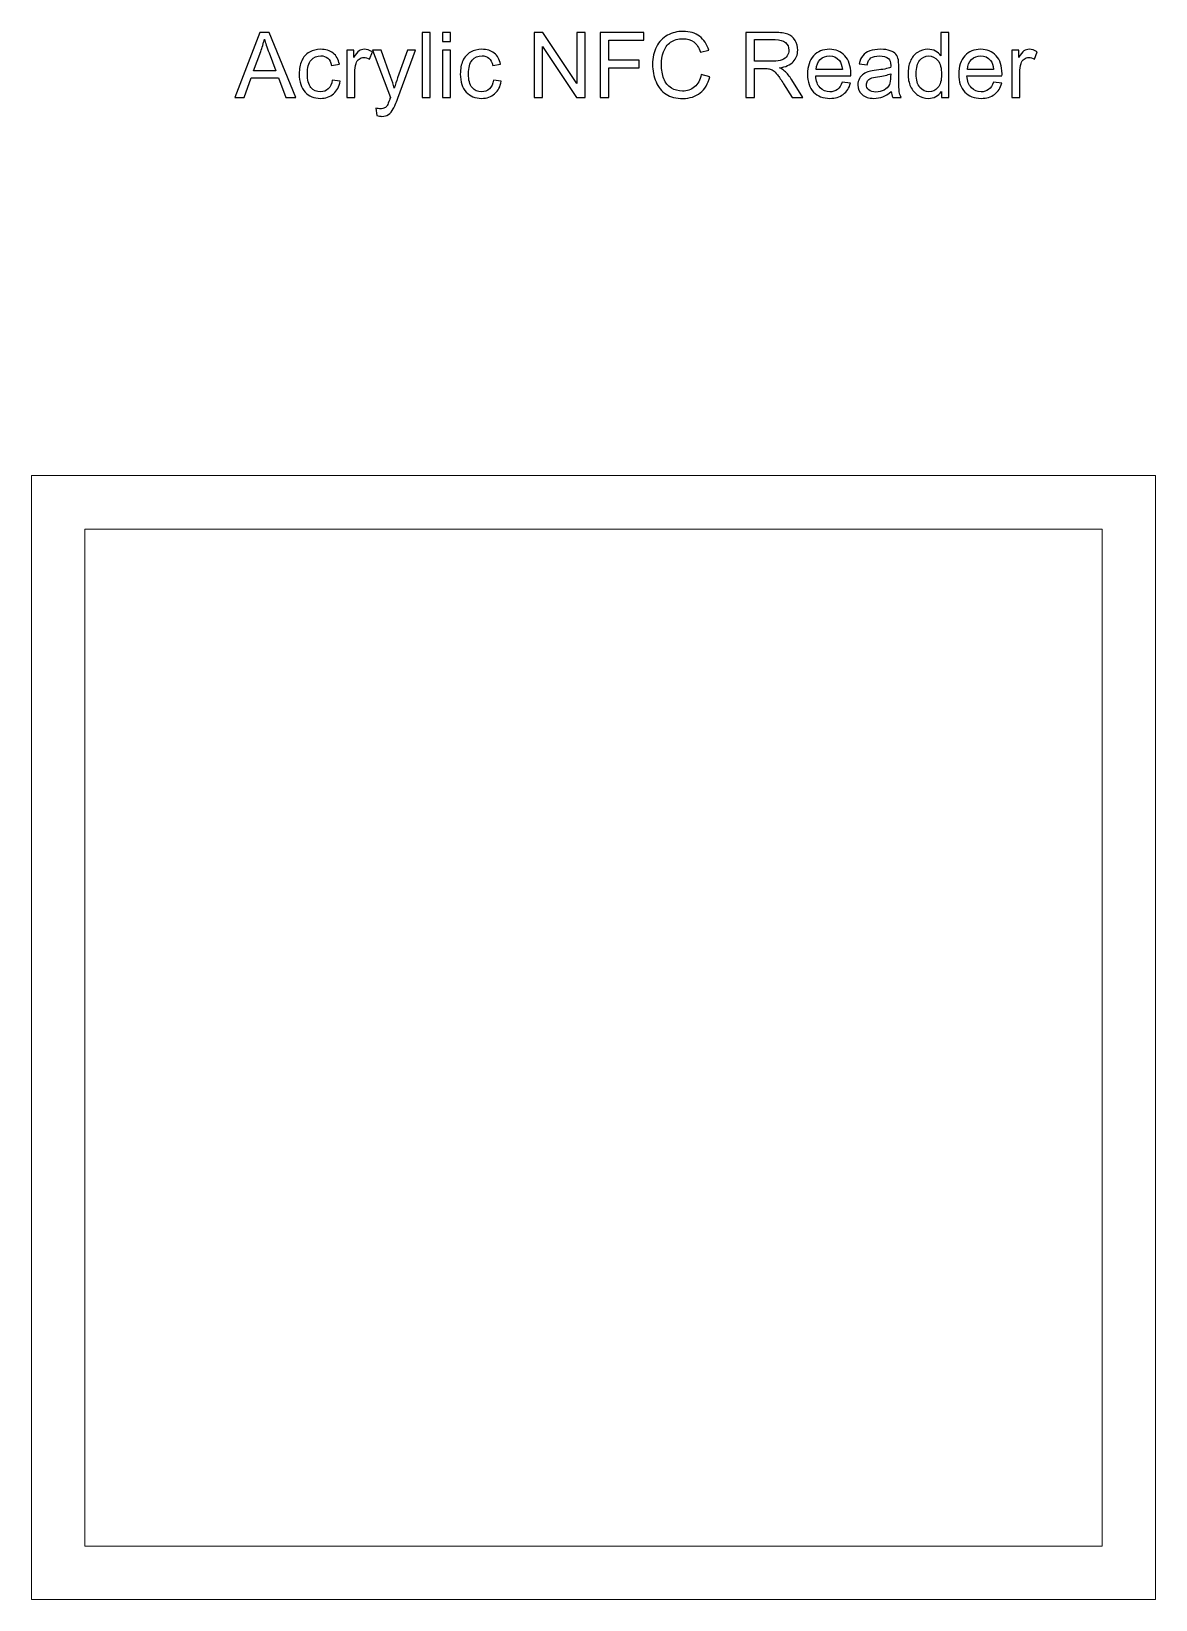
# Model space of a CAD drawing. Header units: centimetres. Extents: x -4.8 to 5.7, y -5.4 to 9.2.
import ezdxf

# ---------------------------------------------------------------- set-up
doc = ezdxf.new("R2010")
doc.units = ezdxf.units.CM
doc.header["$MEASUREMENT"] = 0
doc.layers.add('Layer 1', color=7, linetype='Continuous')

msp = doc.modelspace()

# ---------------------------------------------------------------- linework, layer by layer
at = {"layer": 'Layer 1', "color": 250, "lineweight": 20}
for points in [[(-4.84216, -5.4099), (5.65784, -5.4099), (5.65784, 5.0901), (-4.84216, 5.0901), (-4.84216, -5.4099)], [(-4.34216, -4.9099), (5.15784, -4.9099), (5.15784, 4.5901), (-4.34216, 4.5901), (-4.34216, -4.9099)]]:
    msp.add_lwpolyline(points, close=True, dxfattribs=at)
at = {"layer": 'Layer 1', "color": 250}
for points, knots in [([(-2.94059, 8.62386), (-2.94059, 8.62386), (-2.70804, 9.23008), (-2.70804, 9.23008), (-2.70804, 9.23008), (-2.61984, 9.23008), (-2.61984, 9.23008), (-2.61984, 9.23008), (-2.37304, 8.62386), (-2.37304, 8.62386), (-2.37304, 8.62386), (-2.46434, 8.62386), (-2.46434, 8.62386), (-2.46434, 8.62386), (-2.53447, 8.80759), (-2.53447, 8.80759), (-2.53447, 8.80759), (-2.78974, 8.80759), (-2.78974, 8.80759), (-2.78974, 8.80759), (-2.8555, 8.62386), (-2.8555, 8.62386), (-2.8555, 8.62386), (-2.94059, 8.62386), (-2.94059, 8.62386)], [0, 0, 0, 0, 0.125, 0.125, 0.125, 0.25, 0.25, 0.25, 0.375, 0.375, 0.375, 0.5, 0.5, 0.5, 0.625, 0.625, 0.625, 0.75, 0.75, 0.75, 0.875, 0.875, 0.875, 1, 1, 1, 1]), ([(-1.19178, 8.62386), (-1.19178, 8.62386), (-1.19178, 9.23008), (-1.19178, 9.23008), (-1.19178, 9.23008), (-1.11728, 9.23008), (-1.11728, 9.23008), (-1.11728, 9.23008), (-1.11728, 8.62386), (-1.11728, 8.62386), (-1.11728, 8.62386), (-1.19178, 8.62386), (-1.19178, 8.62386)], [0, 0, 0, 0, 0.25, 0.25, 0.25, 0.5, 0.5, 0.5, 0.75, 0.75, 0.75, 1, 1, 1, 1]), ([(-1.00199, 9.14541), (-1.00199, 9.14541), (-1.00199, 9.23008), (-1.00199, 9.23008), (-1.00199, 9.23008), (-0.92748, 9.23008), (-0.92748, 9.23008), (-0.92748, 9.23008), (-0.92748, 9.14541), (-0.92748, 9.14541), (-0.92748, 9.14541), (-1.00199, 9.14541), (-1.00199, 9.14541)], [0, 0, 0, 0, 0.25, 0.25, 0.25, 0.5, 0.5, 0.5, 0.75, 0.75, 0.75, 1, 1, 1, 1]), ([(-0.14685, 8.62386), (-0.14685, 8.62386), (-0.14685, 9.23008), (-0.14685, 9.23008), (-0.14685, 9.23008), (-0.06444, 9.23008), (-0.06444, 9.23008), (-0.06444, 9.23008), (0.25362, 8.75425), (0.25362, 8.75425), (0.25362, 8.75425), (0.25362, 9.23008), (0.25362, 9.23008), (0.25362, 9.23008), (0.33067, 9.23008), (0.33067, 9.23008), (0.33067, 9.23008), (0.33067, 8.62386), (0.33067, 8.62386), (0.33067, 8.62386), (0.24826, 8.62386), (0.24826, 8.62386), (0.24826, 8.62386), (-0.06981, 9.09969), (-0.06981, 9.09969), (-0.06981, 9.09969), (-0.06981, 8.62386), (-0.06981, 8.62386), (-0.06981, 8.62386), (-0.14685, 8.62386), (-0.14685, 8.62386)], [0, 0, 0, 0, 0.1, 0.1, 0.1, 0.2, 0.2, 0.2, 0.3, 0.3, 0.3, 0.4, 0.4, 0.4, 0.5, 0.5, 0.5, 0.6, 0.6, 0.6, 0.7, 0.7, 0.7, 0.8, 0.8, 0.8, 0.9, 0.9, 0.9, 1, 1, 1, 1]), ([(0.46967, 8.62386), (0.46967, 8.62386), (0.46967, 9.23008), (0.46967, 9.23008), (0.46967, 9.23008), (0.87861, 9.23008), (0.87861, 9.23008), (0.87861, 9.23008), (0.87861, 9.15896), (0.87861, 9.15896), (0.87861, 9.15896), (0.5501, 9.15896), (0.5501, 9.15896), (0.5501, 9.15896), (0.5501, 8.97015), (0.5501, 8.97015), (0.5501, 8.97015), (0.83458, 8.97015), (0.83458, 8.97015), (0.83458, 8.97015), (0.83458, 8.89903), (0.83458, 8.89903), (0.83458, 8.89903), (0.5501, 8.89903), (0.5501, 8.89903), (0.5501, 8.89903), (0.5501, 8.62386), (0.5501, 8.62386), (0.5501, 8.62386), (0.46967, 8.62386), (0.46967, 8.62386)], [0, 0, 0, 0, 0.1, 0.1, 0.1, 0.2, 0.2, 0.2, 0.3, 0.3, 0.3, 0.4, 0.4, 0.4, 0.5, 0.5, 0.5, 0.6, 0.6, 0.6, 0.7, 0.7, 0.7, 0.8, 0.8, 0.8, 0.9, 0.9, 0.9, 1, 1, 1, 1]), ([(1.41441, 8.83652), (1.41441, 8.83652), (1.49484, 8.8162), (1.49484, 8.8162), (1.47805, 8.7503), (1.44785, 8.7002), (1.40425, 8.66563), (1.36064, 8.63106), (1.3073, 8.6137), (1.24422, 8.6137), (1.17903, 8.6137), (1.12597, 8.62696), (1.08505, 8.65363), (1.04413, 8.68016), (1.01308, 8.71869), (0.99178, 8.76906), (0.97047, 8.81958), (0.95974, 8.87363), (0.95974, 8.93148), (0.95974, 8.99456), (0.97174, 9.04959), (0.99587, 9.09658), (1.02, 9.14357), (1.05429, 9.17928), (1.09874, 9.20369), (1.14319, 9.2281), (1.19215, 9.24024), (1.24549, 9.24024), (1.30617, 9.24024), (1.35711, 9.22485), (1.39832, 9.19395), (1.43966, 9.16305), (1.46845, 9.11973), (1.48468, 9.06385), (1.48468, 9.06385), (1.40594, 9.04522), (1.40594, 9.04522), (1.39197, 9.08925), (1.37151, 9.12142), (1.34484, 9.14146), (1.31817, 9.16164), (1.28458, 9.17166), (1.24408, 9.17166), (1.19766, 9.17166), (1.15871, 9.16051), (1.12753, 9.13821), (1.09634, 9.11592), (1.07433, 9.08586), (1.06177, 9.04832), (1.04907, 9.01065), (1.04272, 8.97184), (1.04272, 8.93191), (1.04272, 8.8804), (1.0502, 8.83539), (1.06515, 8.797), (1.08011, 8.75848), (1.1034, 8.72983), (1.135, 8.71078), (1.16661, 8.69173), (1.20076, 8.68228), (1.23759, 8.68228), (1.28247, 8.68228), (1.32028, 8.69526), (1.35133, 8.72109), (1.38237, 8.74705), (1.4034, 8.78543), (1.41441, 8.83652)], [0, 0, 0, 0, 0.04545455, 0.04545455, 0.04545455, 0.09090909, 0.09090909, 0.09090909, 0.13636364, 0.13636364, 0.13636364, 0.18181818, 0.18181818, 0.18181818, 0.22727273, 0.22727273, 0.22727273, 0.27272727, 0.27272727, 0.27272727, 0.31818182, 0.31818182, 0.31818182, 0.36363636, 0.36363636, 0.36363636, 0.40909091, 0.40909091, 0.40909091, 0.45454545, 0.45454545, 0.45454545, 0.5, 0.5, 0.5, 0.54545455, 0.54545455, 0.54545455, 0.59090909, 0.59090909, 0.59090909, 0.63636364, 0.63636364, 0.63636364, 0.68181818, 0.68181818, 0.68181818, 0.72727273, 0.72727273, 0.72727273, 0.77272727, 0.77272727, 0.77272727, 0.81818182, 0.81818182, 0.81818182, 0.86363636, 0.86363636, 0.86363636, 0.90909091, 0.90909091, 0.90909091, 0.95454545, 0.95454545, 0.95454545, 1, 1, 1, 1]), ([(1.83097, 8.62386), (1.83097, 8.62386), (1.83097, 9.23008), (1.83097, 9.23008), (1.83097, 9.23008), (2.09964, 9.23008), (2.09964, 9.23008), (2.15369, 9.23008), (2.19475, 9.22457), (2.22283, 9.21371), (2.25092, 9.20284), (2.27335, 9.18365), (2.29014, 9.15613), (2.30694, 9.12862), (2.31526, 9.09814), (2.31526, 9.06483), (2.31526, 9.02179), (2.30129, 8.98553), (2.27349, 8.95604), (2.24569, 8.92654), (2.2028, 8.90792), (2.14466, 8.89987), (2.16597, 8.88971), (2.18205, 8.87955), (2.19306, 8.86968), (2.21648, 8.84823), (2.23864, 8.82128), (2.25938, 8.78896), (2.25938, 8.78896), (2.36423, 8.62386), (2.36423, 8.62386), (2.36423, 8.62386), (2.26404, 8.62386), (2.26404, 8.62386), (2.26404, 8.62386), (2.18389, 8.75001), (2.18389, 8.75001), (2.1606, 8.78656), (2.14127, 8.81436), (2.12617, 8.83369), (2.11093, 8.85303), (2.09739, 8.86643), (2.08539, 8.87419), (2.07354, 8.88181), (2.06126, 8.88717), (2.04884, 8.89028), (2.03981, 8.89211), (2.025, 8.8931), (2.00425, 8.8931), (2.00425, 8.8931), (1.9114, 8.8931), (1.9114, 8.8931), (1.9114, 8.8931), (1.9114, 8.62386), (1.9114, 8.62386), (1.9114, 8.62386), (1.83097, 8.62386), (1.83097, 8.62386)], [0, 0, 0, 0, 0.05263158, 0.05263158, 0.05263158, 0.10526316, 0.10526316, 0.10526316, 0.15789474, 0.15789474, 0.15789474, 0.21052632, 0.21052632, 0.21052632, 0.26315789, 0.26315789, 0.26315789, 0.31578947, 0.31578947, 0.31578947, 0.36842105, 0.36842105, 0.36842105, 0.42105263, 0.42105263, 0.42105263, 0.47368421, 0.47368421, 0.47368421, 0.52631579, 0.52631579, 0.52631579, 0.57894737, 0.57894737, 0.57894737, 0.63157895, 0.63157895, 0.63157895, 0.68421053, 0.68421053, 0.68421053, 0.73684211, 0.73684211, 0.73684211, 0.78947368, 0.78947368, 0.78947368, 0.84210526, 0.84210526, 0.84210526, 0.89473684, 0.89473684, 0.89473684, 0.94736842, 0.94736842, 0.94736842, 1, 1, 1, 1]), ([(3.65681, 8.62386), (3.65681, 8.62386), (3.65681, 8.6796), (3.65681, 8.6796), (3.62902, 8.63628), (3.58809, 8.61455), (3.53405, 8.61455), (3.49905, 8.61455), (3.46688, 8.62414), (3.43767, 8.64347), (3.40832, 8.66267), (3.3856, 8.68962), (3.36937, 8.72405), (3.35328, 8.75862), (3.34524, 8.79827), (3.34524, 8.84315), (3.34524, 8.88689), (3.35258, 8.92654), (3.36711, 8.96225), (3.38179, 8.99781), (3.40366, 9.02518), (3.43287, 9.04409), (3.46194, 9.06314), (3.49468, 9.0726), (3.53066, 9.0726), (3.55719, 9.0726), (3.58076, 9.06695), (3.60136, 9.0558), (3.62196, 9.04465), (3.63875, 9.02998), (3.65173, 9.01206), (3.65173, 9.01206), (3.65173, 9.23008), (3.65173, 9.23008), (3.65173, 9.23008), (3.72624, 9.23008), (3.72624, 9.23008), (3.72624, 9.23008), (3.72624, 8.62386), (3.72624, 8.62386), (3.72624, 8.62386), (3.65681, 8.62386), (3.65681, 8.62386)], [0, 0, 0, 0, 0.07142857, 0.07142857, 0.07142857, 0.14285714, 0.14285714, 0.14285714, 0.21428571, 0.21428571, 0.21428571, 0.28571429, 0.28571429, 0.28571429, 0.35714286, 0.35714286, 0.35714286, 0.42857143, 0.42857143, 0.42857143, 0.5, 0.5, 0.5, 0.57142857, 0.57142857, 0.57142857, 0.64285714, 0.64285714, 0.64285714, 0.71428571, 0.71428571, 0.71428571, 0.78571429, 0.78571429, 0.78571429, 0.85714286, 0.85714286, 0.85714286, 0.92857143, 0.92857143, 0.92857143, 1, 1, 1, 1]), ([(-2.76618, 8.87278), (-2.76618, 8.87278), (-2.55959, 8.87278), (-2.55959, 8.87278), (-2.55959, 8.87278), (-2.62281, 9.04084), (-2.62281, 9.04084), (-2.64186, 9.09193), (-2.65625, 9.13412), (-2.66627, 9.16742), (-2.67459, 9.12791), (-2.68574, 9.08911), (-2.69971, 9.05072), (-2.69971, 9.05072), (-2.76618, 8.87278), (-2.76618, 8.87278)], [0, 0, 0, 0, 0.2, 0.2, 0.2, 0.4, 0.4, 0.4, 0.6, 0.6, 0.6, 0.8, 0.8, 0.8, 1, 1, 1, 1]), ([(1.9114, 8.96253), (1.9114, 8.96253), (2.08356, 8.96253), (2.08356, 8.96253), (2.12025, 8.96253), (2.14875, 8.96634), (2.16935, 8.97396), (2.18996, 8.98144), (2.20562, 8.99357), (2.2162, 9.01036), (2.22693, 9.02702), (2.23229, 9.04508), (2.23229, 9.06469), (2.23229, 9.09334), (2.22199, 9.11705), (2.20124, 9.13553), (2.1805, 9.15402), (2.14776, 9.16319), (2.10303, 9.16319), (2.10303, 9.16319), (1.9114, 9.16319), (1.9114, 9.16319), (1.9114, 9.16319), (1.9114, 8.96253), (1.9114, 8.96253)], [0, 0, 0, 0, 0.125, 0.125, 0.125, 0.25, 0.25, 0.25, 0.375, 0.375, 0.375, 0.5, 0.5, 0.5, 0.625, 0.625, 0.625, 0.75, 0.75, 0.75, 0.875, 0.875, 0.875, 1, 1, 1, 1]), ([(-2.03169, 8.78473), (-2.03169, 8.78473), (-1.95888, 8.77457), (-1.95888, 8.77457), (-1.96692, 8.72447), (-1.98724, 8.68538), (-2.02012, 8.65702), (-2.053, 8.62866), (-2.0935, 8.61455), (-2.14133, 8.61455), (-2.2013, 8.61455), (-2.24957, 8.63416), (-2.28597, 8.67339), (-2.32252, 8.71262), (-2.34072, 8.76878), (-2.34072, 8.84188), (-2.34072, 8.88929), (-2.33282, 8.93064), (-2.31716, 8.9662), (-2.30149, 9.00162), (-2.27765, 9.02829), (-2.24547, 9.04592), (-2.21344, 9.06371), (-2.17859, 9.0726), (-2.14077, 9.0726), (-2.09321, 9.0726), (-2.05413, 9.0606), (-2.02393, 9.03647), (-1.99359, 9.01234), (-1.97412, 8.97805), (-1.96565, 8.93374), (-1.96565, 8.93374), (-2.03762, 8.92273), (-2.03762, 8.92273), (-2.04453, 8.95223), (-2.05667, 8.97438), (-2.0743, 8.98934), (-2.0918, 9.00416), (-2.11297, 9.01163), (-2.1378, 9.01163), (-2.17534, 9.01163), (-2.20582, 8.99823), (-2.22939, 8.97142), (-2.25281, 8.94447), (-2.26452, 8.90213), (-2.26452, 8.84399), (-2.26452, 8.78501), (-2.25323, 8.74225), (-2.23066, 8.71558), (-2.20794, 8.68891), (-2.17844, 8.67551), (-2.14218, 8.67551), (-2.11283, 8.67551), (-2.08842, 8.6844), (-2.06894, 8.70232), (-2.04933, 8.7201), (-2.03691, 8.74761), (-2.03169, 8.78473)], [0, 0, 0, 0, 0.05263158, 0.05263158, 0.05263158, 0.10526316, 0.10526316, 0.10526316, 0.15789474, 0.15789474, 0.15789474, 0.21052632, 0.21052632, 0.21052632, 0.26315789, 0.26315789, 0.26315789, 0.31578947, 0.31578947, 0.31578947, 0.36842105, 0.36842105, 0.36842105, 0.42105263, 0.42105263, 0.42105263, 0.47368421, 0.47368421, 0.47368421, 0.52631579, 0.52631579, 0.52631579, 0.57894737, 0.57894737, 0.57894737, 0.63157895, 0.63157895, 0.63157895, 0.68421053, 0.68421053, 0.68421053, 0.73684211, 0.73684211, 0.73684211, 0.78947368, 0.78947368, 0.78947368, 0.84210526, 0.84210526, 0.84210526, 0.89473684, 0.89473684, 0.89473684, 0.94736842, 0.94736842, 0.94736842, 1, 1, 1, 1]), ([(-1.89622, 8.62386), (-1.89622, 8.62386), (-1.89622, 9.06328), (-1.89622, 9.06328), (-1.89622, 9.06328), (-1.82933, 9.06328), (-1.82933, 9.06328), (-1.82933, 9.06328), (-1.82933, 8.99597), (-1.82933, 8.99597), (-1.81226, 9.02716), (-1.79645, 9.04776), (-1.78192, 9.05764), (-1.76738, 9.06766), (-1.75144, 9.0726), (-1.73408, 9.0726), (-1.70896, 9.0726), (-1.68342, 9.06469), (-1.65746, 9.04903), (-1.65746, 9.04903), (-1.68398, 8.98031), (-1.68398, 8.98031), (-1.70205, 8.99047), (-1.72011, 8.99555), (-1.73817, 8.99555), (-1.7544, 8.99555), (-1.76893, 8.99061), (-1.78177, 8.98087), (-1.79462, 8.97114), (-1.80379, 8.95759), (-1.80929, 8.94023), (-1.81762, 8.91384), (-1.82171, 8.88492), (-1.82171, 8.85345), (-1.82171, 8.85345), (-1.82171, 8.62386), (-1.82171, 8.62386), (-1.82171, 8.62386), (-1.89622, 8.62386), (-1.89622, 8.62386)], [0, 0, 0, 0, 0.07692308, 0.07692308, 0.07692308, 0.15384615, 0.15384615, 0.15384615, 0.23076923, 0.23076923, 0.23076923, 0.30769231, 0.30769231, 0.30769231, 0.38461538, 0.38461538, 0.38461538, 0.46153846, 0.46153846, 0.46153846, 0.53846154, 0.53846154, 0.53846154, 0.61538462, 0.61538462, 0.61538462, 0.69230769, 0.69230769, 0.69230769, 0.76923077, 0.76923077, 0.76923077, 0.84615385, 0.84615385, 0.84615385, 0.92307692, 0.92307692, 0.92307692, 1, 1, 1, 1]), ([(-1.61682, 8.45495), (-1.61682, 8.45495), (-1.62528, 8.52381), (-1.62528, 8.52381), (-1.60891, 8.51944), (-1.5948, 8.51718), (-1.58267, 8.51718), (-1.56602, 8.51718), (-1.55275, 8.52), (-1.54287, 8.52551), (-1.53286, 8.53101), (-1.52467, 8.53877), (-1.51832, 8.54865), (-1.51366, 8.55613), (-1.50604, 8.57461), (-1.4956, 8.60425), (-1.49419, 8.60834), (-1.49207, 8.61441), (-1.48897, 8.62245), (-1.48897, 8.62245), (-1.65576, 9.06328), (-1.65576, 9.06328), (-1.65576, 9.06328), (-1.57618, 9.06328), (-1.57618, 9.06328), (-1.57618, 9.06328), (-1.48445, 8.80956), (-1.48445, 8.80956), (-1.47246, 8.77753), (-1.46188, 8.74366), (-1.45242, 8.7081), (-1.44381, 8.74155), (-1.43365, 8.77457), (-1.4218, 8.80702), (-1.4218, 8.80702), (-1.3281, 9.06328), (-1.3281, 9.06328), (-1.3281, 9.06328), (-1.25374, 9.06328), (-1.25374, 9.06328), (-1.25374, 9.06328), (-1.41982, 8.61624), (-1.41982, 8.61624), (-1.43775, 8.56812), (-1.45172, 8.5351), (-1.46173, 8.5169), (-1.475, 8.49249), (-1.49024, 8.47456), (-1.50731, 8.46313), (-1.52453, 8.4517), (-1.54499, 8.44606), (-1.5687, 8.44606), (-1.58309, 8.44606), (-1.59918, 8.44902), (-1.61682, 8.45495)], [0, 0, 0, 0, 0.05555556, 0.05555556, 0.05555556, 0.11111111, 0.11111111, 0.11111111, 0.16666667, 0.16666667, 0.16666667, 0.22222222, 0.22222222, 0.22222222, 0.27777778, 0.27777778, 0.27777778, 0.33333333, 0.33333333, 0.33333333, 0.38888889, 0.38888889, 0.38888889, 0.44444444, 0.44444444, 0.44444444, 0.5, 0.5, 0.5, 0.55555556, 0.55555556, 0.55555556, 0.61111111, 0.61111111, 0.61111111, 0.66666667, 0.66666667, 0.66666667, 0.72222222, 0.72222222, 0.72222222, 0.77777778, 0.77777778, 0.77777778, 0.83333333, 0.83333333, 0.83333333, 0.88888889, 0.88888889, 0.88888889, 0.94444444, 0.94444444, 0.94444444, 1, 1, 1, 1]), ([(-1.00199, 8.62386), (-1.00199, 8.62386), (-1.00199, 9.06328), (-1.00199, 9.06328), (-1.00199, 9.06328), (-0.92748, 9.06328), (-0.92748, 9.06328), (-0.92748, 9.06328), (-0.92748, 8.62386), (-0.92748, 8.62386), (-0.92748, 8.62386), (-1.00199, 8.62386), (-1.00199, 8.62386)], [0, 0, 0, 0, 0.25, 0.25, 0.25, 0.5, 0.5, 0.5, 0.75, 0.75, 0.75, 1, 1, 1, 1]), ([(-0.52687, 8.78473), (-0.52687, 8.78473), (-0.45406, 8.77457), (-0.45406, 8.77457), (-0.4621, 8.72447), (-0.48242, 8.68538), (-0.5153, 8.65702), (-0.54818, 8.62866), (-0.58868, 8.61455), (-0.63651, 8.61455), (-0.69648, 8.61455), (-0.74475, 8.63416), (-0.78115, 8.67339), (-0.8177, 8.71262), (-0.8359, 8.76878), (-0.8359, 8.84188), (-0.8359, 8.88929), (-0.828, 8.93064), (-0.81234, 8.9662), (-0.79667, 9.00162), (-0.77283, 9.02829), (-0.74065, 9.04592), (-0.70862, 9.06371), (-0.67377, 9.0726), (-0.63595, 9.0726), (-0.58839, 9.0726), (-0.54931, 9.0606), (-0.51911, 9.03647), (-0.48877, 9.01234), (-0.4693, 8.97805), (-0.46083, 8.93374), (-0.46083, 8.93374), (-0.5328, 8.92273), (-0.5328, 8.92273), (-0.53971, 8.95223), (-0.55185, 8.97438), (-0.56948, 8.98934), (-0.58698, 9.00416), (-0.60815, 9.01163), (-0.63298, 9.01163), (-0.67052, 9.01163), (-0.701, 8.99823), (-0.72457, 8.97142), (-0.74799, 8.94447), (-0.7597, 8.90213), (-0.7597, 8.84399), (-0.7597, 8.78501), (-0.74841, 8.74225), (-0.72584, 8.71558), (-0.70312, 8.68891), (-0.67362, 8.67551), (-0.63736, 8.67551), (-0.60801, 8.67551), (-0.5836, 8.6844), (-0.56412, 8.70232), (-0.54451, 8.7201), (-0.53209, 8.74761), (-0.52687, 8.78473)], [0, 0, 0, 0, 0.05263158, 0.05263158, 0.05263158, 0.10526316, 0.10526316, 0.10526316, 0.15789474, 0.15789474, 0.15789474, 0.21052632, 0.21052632, 0.21052632, 0.26315789, 0.26315789, 0.26315789, 0.31578947, 0.31578947, 0.31578947, 0.36842105, 0.36842105, 0.36842105, 0.42105263, 0.42105263, 0.42105263, 0.47368421, 0.47368421, 0.47368421, 0.52631579, 0.52631579, 0.52631579, 0.57894737, 0.57894737, 0.57894737, 0.63157895, 0.63157895, 0.63157895, 0.68421053, 0.68421053, 0.68421053, 0.73684211, 0.73684211, 0.73684211, 0.78947368, 0.78947368, 0.78947368, 0.84210526, 0.84210526, 0.84210526, 0.89473684, 0.89473684, 0.89473684, 0.94736842, 0.94736842, 0.94736842, 1, 1, 1, 1]), ([(2.73112, 8.7661), (2.73112, 8.7661), (2.80817, 8.75594), (2.80817, 8.75594), (2.79617, 8.71121), (2.77374, 8.67635), (2.741, 8.65166), (2.70826, 8.62696), (2.66649, 8.61455), (2.61555, 8.61455), (2.55149, 8.61455), (2.50069, 8.6343), (2.46315, 8.67381), (2.42561, 8.71318), (2.40685, 8.76864), (2.40685, 8.8399), (2.40685, 8.91356), (2.42576, 8.97085), (2.46371, 9.01149), (2.50167, 9.05228), (2.55092, 9.0726), (2.61146, 9.0726), (2.67002, 9.0726), (2.71786, 9.0527), (2.75497, 9.01276), (2.79208, 8.97283), (2.81071, 8.91667), (2.81071, 8.84428), (2.81071, 8.8399), (2.81057, 8.83327), (2.81029, 8.82452), (2.81029, 8.82452), (2.48305, 8.82452), (2.48305, 8.82452), (2.48587, 8.7764), (2.49942, 8.73943), (2.52397, 8.71389), (2.54838, 8.68835), (2.579, 8.67551), (2.61555, 8.67551), (2.64279, 8.67551), (2.66607, 8.6827), (2.68526, 8.6971), (2.70459, 8.71149), (2.71983, 8.73449), (2.73112, 8.7661)], [0, 0, 0, 0, 0.06666667, 0.06666667, 0.06666667, 0.13333333, 0.13333333, 0.13333333, 0.2, 0.2, 0.2, 0.26666667, 0.26666667, 0.26666667, 0.33333333, 0.33333333, 0.33333333, 0.4, 0.4, 0.4, 0.46666667, 0.46666667, 0.46666667, 0.53333333, 0.53333333, 0.53333333, 0.6, 0.6, 0.6, 0.66666667, 0.66666667, 0.66666667, 0.73333333, 0.73333333, 0.73333333, 0.8, 0.8, 0.8, 0.86666667, 0.86666667, 0.86666667, 0.93333333, 0.93333333, 0.93333333, 1, 1, 1, 1]), ([(2.48728, 8.88548), (2.48728, 8.88548), (2.73197, 8.88548), (2.73197, 8.88548), (2.72872, 8.92245), (2.71927, 8.95011), (2.70389, 8.9686), (2.68032, 8.99724), (2.64956, 9.01163), (2.61188, 9.01163), (2.57773, 9.01163), (2.54909, 9.0002), (2.5258, 8.97734), (2.50266, 8.95448), (2.48982, 8.92386), (2.48728, 8.88548)], [0, 0, 0, 0, 0.2, 0.2, 0.2, 0.4, 0.4, 0.4, 0.6, 0.6, 0.6, 0.8, 0.8, 0.8, 1, 1, 1, 1]), ([(3.18931, 8.67889), (3.16165, 8.65533), (3.13498, 8.63882), (3.10944, 8.62908), (3.0839, 8.61934), (3.05653, 8.61455), (3.02717, 8.61455), (2.97891, 8.61455), (2.9418, 8.62626), (2.91584, 8.64982), (2.88987, 8.67325), (2.87689, 8.70331), (2.87689, 8.73985), (2.87689, 8.7613), (2.88183, 8.78092), (2.89157, 8.7987), (2.90144, 8.81648), (2.91428, 8.83059), (2.93009, 8.84131), (2.94603, 8.85204), (2.96381, 8.86022), (2.98371, 8.86573), (2.99839, 8.86954), (3.02054, 8.8732), (3.05003, 8.87687), (3.11015, 8.88393), (3.1546, 8.89254), (3.18296, 8.90241), (3.18324, 8.91257), (3.18338, 8.91907), (3.18338, 8.92175), (3.18338, 8.95194), (3.17633, 8.97325), (3.16222, 8.98567), (3.14317, 9.00246), (3.1148, 9.01079), (3.07727, 9.01079), (3.04213, 9.01079), (3.01617, 9.00458), (2.99952, 8.9923), (2.98272, 8.98003), (2.97045, 8.95829), (2.9624, 8.92697), (2.9624, 8.92697), (2.88959, 8.93713), (2.88959, 8.93713), (2.89622, 8.96831), (2.90709, 8.99357), (2.92233, 9.01276), (2.93757, 9.03195), (2.95958, 9.04663), (2.98837, 9.05707), (3.01701, 9.06737), (3.05046, 9.0726), (3.08828, 9.0726), (3.12581, 9.0726), (3.15643, 9.06822), (3.18, 9.05933), (3.20342, 9.05044), (3.22078, 9.03943), (3.23179, 9.02603), (3.24279, 9.01262), (3.25055, 8.99569), (3.25507, 8.97523), (3.25747, 8.96253), (3.25874, 8.93967), (3.25874, 8.90679), (3.25874, 8.90679), (3.25874, 8.80801), (3.25874, 8.80801), (3.25874, 8.73901), (3.26029, 8.6954), (3.26339, 8.67692), (3.26636, 8.65843), (3.27257, 8.64079), (3.2816, 8.62386), (3.2816, 8.62386), (3.2037, 8.62386), (3.2037, 8.62386), (3.19623, 8.63952), (3.19143, 8.65787), (3.18931, 8.67889)], [0, 0, 0, 0, 0.03703704, 0.03703704, 0.03703704, 0.07407407, 0.07407407, 0.07407407, 0.11111111, 0.11111111, 0.11111111, 0.14814815, 0.14814815, 0.14814815, 0.18518519, 0.18518519, 0.18518519, 0.22222222, 0.22222222, 0.22222222, 0.25925926, 0.25925926, 0.25925926, 0.2962963, 0.2962963, 0.2962963, 0.33333333, 0.33333333, 0.33333333, 0.37037037, 0.37037037, 0.37037037, 0.40740741, 0.40740741, 0.40740741, 0.44444444, 0.44444444, 0.44444444, 0.48148148, 0.48148148, 0.48148148, 0.51851852, 0.51851852, 0.51851852, 0.55555556, 0.55555556, 0.55555556, 0.59259259, 0.59259259, 0.59259259, 0.62962963, 0.62962963, 0.62962963, 0.66666667, 0.66666667, 0.66666667, 0.7037037, 0.7037037, 0.7037037, 0.74074074, 0.74074074, 0.74074074, 0.77777778, 0.77777778, 0.77777778, 0.81481481, 0.81481481, 0.81481481, 0.85185185, 0.85185185, 0.85185185, 0.88888889, 0.88888889, 0.88888889, 0.92592593, 0.92592593, 0.92592593, 0.96296296, 0.96296296, 0.96296296, 1, 1, 1, 1]), ([(3.42144, 8.84301), (3.42144, 8.78684), (3.43329, 8.74493), (3.45714, 8.71713), (3.48085, 8.68934), (3.50893, 8.67551), (3.54124, 8.67551), (3.57384, 8.67551), (3.6015, 8.68877), (3.62436, 8.7153), (3.64708, 8.74183), (3.65851, 8.78233), (3.65851, 8.8368), (3.65851, 8.89663), (3.64694, 8.94066), (3.62365, 8.96874), (3.60051, 8.99682), (3.57187, 9.01079), (3.53786, 9.01079), (3.5047, 9.01079), (3.47704, 8.99738), (3.45474, 8.97043), (3.43259, 8.94348), (3.42144, 8.901), (3.42144, 8.84301)], [0, 0, 0, 0, 0.125, 0.125, 0.125, 0.25, 0.25, 0.25, 0.375, 0.375, 0.375, 0.5, 0.5, 0.5, 0.625, 0.625, 0.625, 0.75, 0.75, 0.75, 0.875, 0.875, 0.875, 1, 1, 1, 1]), ([(4.14379, 8.7661), (4.14379, 8.7661), (4.22084, 8.75594), (4.22084, 8.75594), (4.20884, 8.71121), (4.18641, 8.67635), (4.15367, 8.65166), (4.12093, 8.62696), (4.07916, 8.61455), (4.02822, 8.61455), (3.96416, 8.61455), (3.91336, 8.6343), (3.87582, 8.67381), (3.83828, 8.71318), (3.81952, 8.76864), (3.81952, 8.8399), (3.81952, 8.91356), (3.83843, 8.97085), (3.87638, 9.01149), (3.91434, 9.05228), (3.96359, 9.0726), (4.02413, 9.0726), (4.08269, 9.0726), (4.13053, 9.0527), (4.16764, 9.01276), (4.20475, 8.97283), (4.22338, 8.91667), (4.22338, 8.84428), (4.22338, 8.8399), (4.22324, 8.83327), (4.22296, 8.82452), (4.22296, 8.82452), (3.89572, 8.82452), (3.89572, 8.82452), (3.89854, 8.7764), (3.91209, 8.73943), (3.93664, 8.71389), (3.96105, 8.68835), (3.99167, 8.67551), (4.02822, 8.67551), (4.05546, 8.67551), (4.07874, 8.6827), (4.09793, 8.6971), (4.11726, 8.71149), (4.1325, 8.73449), (4.14379, 8.7661)], [0, 0, 0, 0, 0.06666667, 0.06666667, 0.06666667, 0.13333333, 0.13333333, 0.13333333, 0.2, 0.2, 0.2, 0.26666667, 0.26666667, 0.26666667, 0.33333333, 0.33333333, 0.33333333, 0.4, 0.4, 0.4, 0.46666667, 0.46666667, 0.46666667, 0.53333333, 0.53333333, 0.53333333, 0.6, 0.6, 0.6, 0.66666667, 0.66666667, 0.66666667, 0.73333333, 0.73333333, 0.73333333, 0.8, 0.8, 0.8, 0.86666667, 0.86666667, 0.86666667, 0.93333333, 0.93333333, 0.93333333, 1, 1, 1, 1]), ([(3.89995, 8.88548), (3.89995, 8.88548), (4.14464, 8.88548), (4.14464, 8.88548), (4.14139, 8.92245), (4.13194, 8.95011), (4.11656, 8.9686), (4.09299, 8.99724), (4.06223, 9.01163), (4.02455, 9.01163), (3.9904, 9.01163), (3.96176, 9.0002), (3.93847, 8.97734), (3.91533, 8.95448), (3.90249, 8.92386), (3.89995, 8.88548)], [0, 0, 0, 0, 0.2, 0.2, 0.2, 0.4, 0.4, 0.4, 0.6, 0.6, 0.6, 0.8, 0.8, 0.8, 1, 1, 1, 1]), ([(4.31411, 8.62386), (4.31411, 8.62386), (4.31411, 9.06328), (4.31411, 9.06328), (4.31411, 9.06328), (4.381, 9.06328), (4.381, 9.06328), (4.381, 9.06328), (4.381, 8.99597), (4.381, 8.99597), (4.39807, 9.02716), (4.41388, 9.04776), (4.42841, 9.05764), (4.44295, 9.06766), (4.45889, 9.0726), (4.47625, 9.0726), (4.50137, 9.0726), (4.52691, 9.06469), (4.55287, 9.04903), (4.55287, 9.04903), (4.52635, 8.98031), (4.52635, 8.98031), (4.50828, 8.99047), (4.49022, 8.99555), (4.47216, 8.99555), (4.45593, 8.99555), (4.4414, 8.99061), (4.42856, 8.98087), (4.41571, 8.97114), (4.40654, 8.95759), (4.40104, 8.94023), (4.39271, 8.91384), (4.38862, 8.88492), (4.38862, 8.85345), (4.38862, 8.85345), (4.38862, 8.62386), (4.38862, 8.62386), (4.38862, 8.62386), (4.31411, 8.62386), (4.31411, 8.62386)], [0, 0, 0, 0, 0.07692308, 0.07692308, 0.07692308, 0.15384615, 0.15384615, 0.15384615, 0.23076923, 0.23076923, 0.23076923, 0.30769231, 0.30769231, 0.30769231, 0.38461538, 0.38461538, 0.38461538, 0.46153846, 0.46153846, 0.46153846, 0.53846154, 0.53846154, 0.53846154, 0.61538462, 0.61538462, 0.61538462, 0.69230769, 0.69230769, 0.69230769, 0.76923077, 0.76923077, 0.76923077, 0.84615385, 0.84615385, 0.84615385, 0.92307692, 0.92307692, 0.92307692, 1, 1, 1, 1]), ([(3.18338, 8.84399), (3.15629, 8.83299), (3.11565, 8.82367), (3.06146, 8.81605), (3.0307, 8.81168), (3.00897, 8.80674), (2.99627, 8.80124), (2.98357, 8.79573), (2.97383, 8.78769), (2.96692, 8.77725), (2.96, 8.76667), (2.95648, 8.75495), (2.95648, 8.74197), (2.95648, 8.72236), (2.96396, 8.70585), (2.97905, 8.69272), (2.99415, 8.6796), (3.01617, 8.67297), (3.0451, 8.67297), (3.07374, 8.67297), (3.09928, 8.67918), (3.12172, 8.69173), (3.14401, 8.70415), (3.16052, 8.72123), (3.17097, 8.74282), (3.17901, 8.75961), (3.18296, 8.7843), (3.18296, 8.8169), (3.18296, 8.8169), (3.18338, 8.84399), (3.18338, 8.84399)], [0, 0, 0, 0, 0.1, 0.1, 0.1, 0.2, 0.2, 0.2, 0.3, 0.3, 0.3, 0.4, 0.4, 0.4, 0.5, 0.5, 0.5, 0.6, 0.6, 0.6, 0.7, 0.7, 0.7, 0.8, 0.8, 0.8, 0.9, 0.9, 0.9, 1, 1, 1, 1])]:
    msp.add_open_spline(points, degree=3, knots=knots, dxfattribs=at)

doc.saveas('drawing.dxf')
